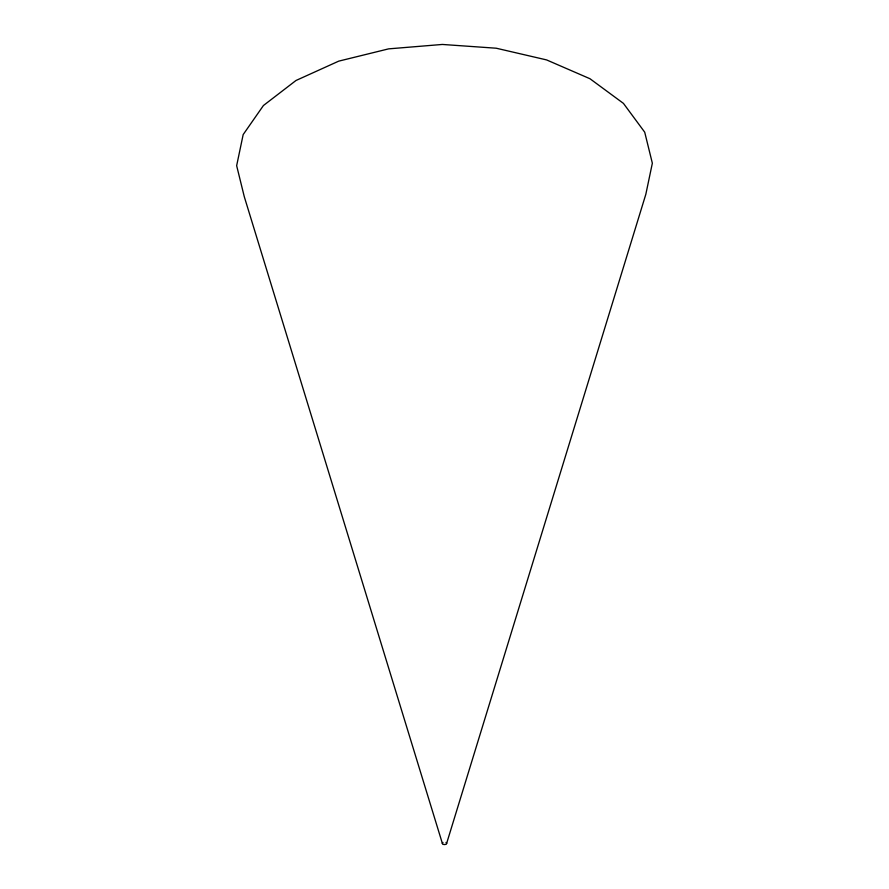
<?xml version="1.0" encoding="UTF-8"?>
<svg xmlns="http://www.w3.org/2000/svg" width="889" height="889" viewBox="0 0 889 889"><rect width="100%" height="100%" fill="white"/><g stroke="black" fill="none" stroke-linecap="round" stroke-linejoin="round"><path stroke-width="1.33" d="M446.567 843.628L645.825 194.313L652.348 163.209L644.714 132.194L623.433 103.38L589.952 78.721L546.568 59.907L496.229 48.217L442.355 44.45L388.637 48.862L338.72 61.141L296.015 80.477L263.422 105.524L243.175 134.583L236.652 165.687L244.286 196.702L442.444 843.65M445.989 842.439A2.134 1.233 0 0 1 446.022 844.183A2.134 1.233 0 0 1 443.011 844.194A2.134 1.233 0 0 1 442.978 842.461"/></g></svg>
